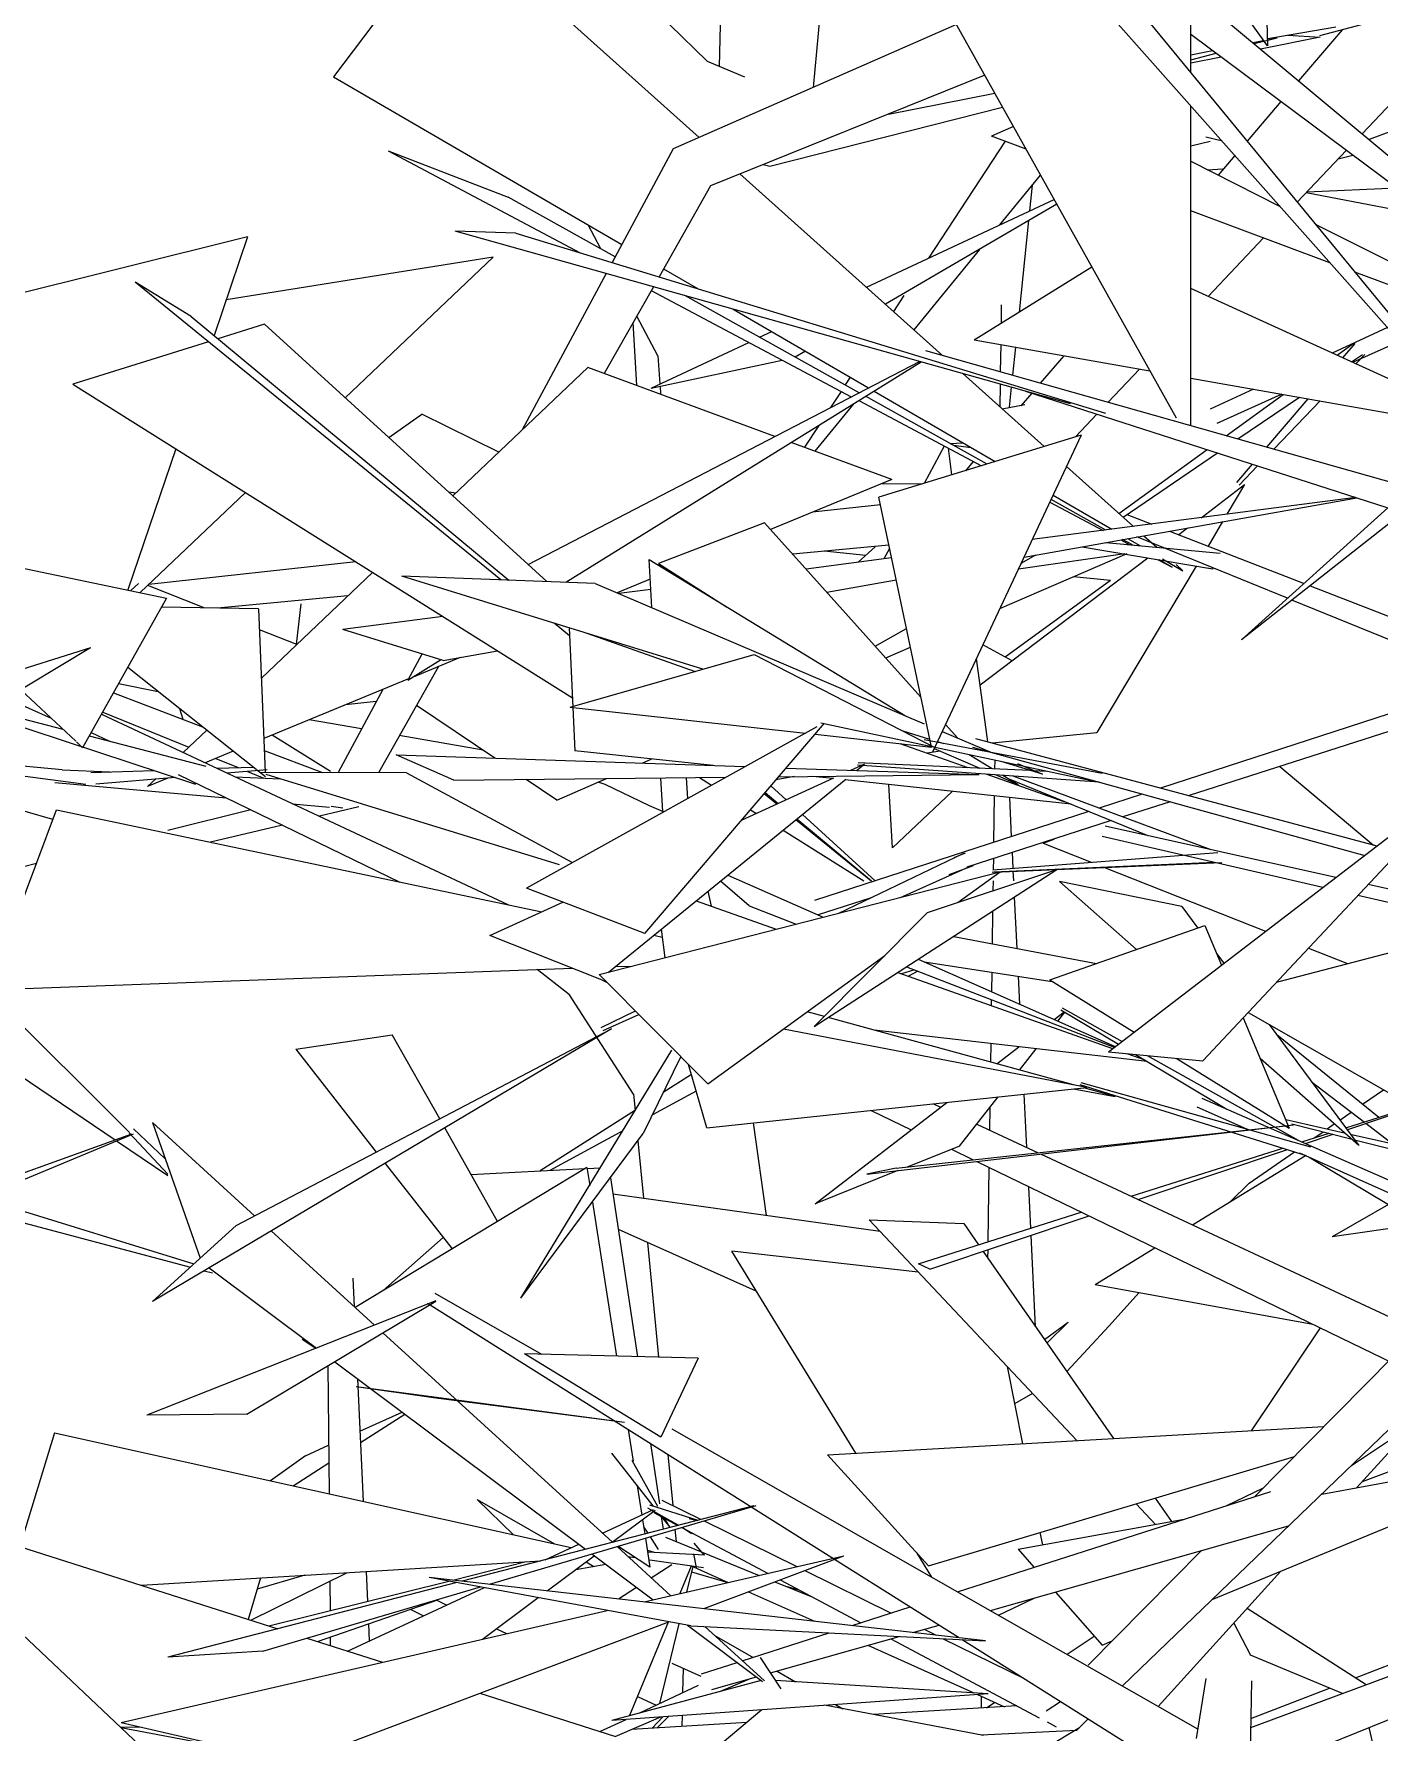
# Model space of a CAD drawing. Header units: millimetres. Extents: x 78096 to 288885, y -20632 to 149556.
# Drawn here: x 250611.6 to 250880.8, y 93312.3 to 93652.2 of the extents above; entities that cross this region are included whole.
import ezdxf

# ---------------------------------------------------------------- set-up
doc = ezdxf.new("R2010")
doc.units = ezdxf.units.MM
doc.layers.add('G-IMPT', color=8, linetype='Continuous', lineweight=9)
doc.layers.add('L-PLNT', color=71, linetype='Continuous', lineweight=9)

# ---------------------------------------------------------------- blocks, each defined once
blk = doc.blocks.new('ZZ-V - Tree Broadleaf 1 - 3dtree rotund SIMPLU-4826059-TOMH A-A')
at = {"layer": 'G-IMPT'}
for p, q in [((25097.58, 93704.25), (25197.92, 93582.13)), ((25102.97, 93687.1), (25196.02, 93582.18)), ((24999.15, 93675.57), (24975.08, 93643.69)), ((24999.15, 93675.57), (25048.29, 93631.54)), ((25089.69, 93672.21), (25143.75, 93575.37)), ((25161.62, 93666.67), (25162, 93649.85)), ((25162, 93649.85), (25152.61, 93663.03)), ((25146.86, 93660.71), (25235.05, 93587.19)), ((25146.67, 93644.51), (25146.67, 93657)), ((25099.78, 93654.13), (25043.1, 93629.26)), ((25146.67, 93652.2), (25234.28, 93586.84)), ((25159.34, 93650.31), (25163.95, 93651.47)), ((25172.57, 93651.62), (25160.65, 93649.22)), ((25161.97, 93651.09), (25163.95, 93651.47)), ((25162.11, 93651.31), (25175.68, 93653.67)), ((25166.07, 93652), (25172.57, 93651.62)), ((25177.01, 93653.11), (25168.26, 93642.87)), ((25172.5, 93651.92), (25181.08, 93654.18)), ((25199.11, 93651.47), (25180.97, 93632.28)), ((25146.67, 93648.08), (25151.03, 93648.94)), ((25146.67, 93647.1), (25151.77, 93648.39)), ((25152.78, 93647.63), (25146.67, 93646.4)), ((25159.09, 93650.52), (25161.22, 93650.94)), ((24975.08, 93643.69), (25032.81, 93610.11)), ((25105.44, 93644), (25050.57, 93621.85)), ((25211.24, 93641.84), (25182.38, 93631.11)), ((25062.4, 93625.77), (25109.02, 93637.57)), ((25086.17, 93636.22), (25107.45, 93640.39)), ((25146.68, 93573.83), (25146.67, 93637.83)), ((25164.72, 93638.73), (25157.94, 93630.79)), ((25109.52, 93630.76), (25094.16, 93607.34)), ((25111.17, 93633.72), (25106.8, 93631.77)), ((25113.7, 93629.19), (25106.8, 93631.77)), ((25146.67, 93629.82), (25150.57, 93630.78)), ((25149.7, 93631.63), (25152.77, 93630.95)), ((24986.03, 93628.85), (25024.49, 93608.43)), ((24986.03, 93628.85), (25010.03, 93619.57)), ((25043.1, 93629.26), (25030.87, 93606.48)), ((25155.47, 93627.9), (25152.13, 93624)), ((25177.82, 93628.95), (25167.99, 93618.55)), ((25176.18, 93627.22), (25179.1, 93628)), ((25056.45, 93624.22), (25096.99, 93587.9)), ((25061.11, 93626.1), (25062.4, 93625.77)), ((25108.48, 93614.05), (25116.6, 93624)), ((25146.67, 93626.75), (25164.43, 93617.8)), ((25150.01, 93625.07), (25153.03, 93625.24)), ((25050.57, 93621.85), (25040.25, 93603.61)), ((25196.03, 93615.37), (25169.76, 93620.42)), ((25169.98, 93620.66), (25187.92, 93621.42)), ((25031.48, 93607.62), (25010.03, 93619.57)), ((25081.77, 93601.54), (25119.32, 93619.13)), ((25119.84, 93618.2), (25085.57, 93598.13)), ((25174.52, 93606.42), (25146.67, 93616.85)), ((25171.57, 93614.2), (25223, 93588.28)), ((24957.88, 93611.63), (24898.23, 93596.74)), ((24957.88, 93611.63), (24951.19, 93591.86)), ((25011.56, 93612.38), (24999.43, 93612.75)), ((25122.62, 93578.23), (24999.43, 93612.75)), ((25011.56, 93612.38), (25129.63, 93576.32)), ((25161.23, 93611.4), (25150.18, 93599.71)), ((25007.04, 93607.57), (24953.6, 93599)), ((25007.04, 93607.57), (24977.45, 93579.42)), ((25091.31, 93592.99), (25104.43, 93609.08)), ((25029.68, 93604.27), (25012.86, 93572.96)), ((25041.17, 93605.24), (25048.08, 93601.22)), ((25103.34, 93591), (25126.87, 93605.6)), ((25223, 93588.28), (25179.48, 93604.57)), ((24946.58, 93595.69), (24935.4, 93602.56)), ((25008.62, 93542.97), (24935.4, 93602.56)), ((25039.13, 93601.63), (25029.3, 93584.27)), ((25038.7, 93600.88), (25078.73, 93579.62)), ((25201.19, 93576.36), (25146.68, 93601.31)), ((25080.29, 93580.43), (25045.39, 93599.87)), ((25055.07, 93597.16), (25082.16, 93581.4)), ((25089.27, 93599.88), (25087.18, 93596.69)), ((24946.58, 93595.69), (25010.21, 93542.91)), ((24961.3, 93594.16), (24951.96, 93591.23)), ((24961.3, 93594.16), (25017.81, 93542.62)), ((25186.02, 93593.46), (25174.96, 93588.37)), ((24950.06, 93590.63), (24922.95, 93582.13)), ((25038.67, 93581.35), (25058.23, 93590.51)), ((25060.38, 93591.52), (25062.81, 93592.65)), ((25103.34, 93591), (25138.48, 93584.8)), ((25175.95, 93587.91), (25179.18, 93590.25)), ((25177.1, 93587.38), (25179.59, 93590.31)), ((25188.47, 93590.7), (25179.07, 93586.48)), ((25014.08, 93546.02), (25092.36, 93586.7)), ((25021.58, 93542.47), (25092.73, 93586.6)), ((25038.67, 93581.35), (25064.9, 93586.97)), ((25069.54, 93588.74), (25067.5, 93587.55)), ((25093.58, 93588.86), (25197.92, 93559.32)), ((25121.24, 93587.84), (25116.56, 93582.36)), ((25178.83, 93586.59), (25181.02, 93588.08)), ((25179.68, 93586.2), (25181.48, 93588.08)), ((24999.01, 93559.77), (25026.01, 93585.48)), ((25063.44, 93571.68), (25026.01, 93585.48)), ((25078.53, 93583.51), (25077.52, 93581.97)), ((25101.03, 93584.27), (25117.35, 93569.65)), ((25136.43, 93585.16), (25130.14, 93578.51)), ((25146.68, 93583.35), (25203.71, 93573.28)), ((24922.95, 93582.13), (25022.91, 93519.34)), ((25076.69, 93580.7), (25074.55, 93577.45)), ((25105.92, 93566.14), (25081.6, 93579.7)), ((25083.28, 93580.74), (25107.53, 93566.64)), ((25114.85, 93580.35), (25112.67, 93577.8)), ((25113.61, 93580.75), (25204.96, 93551.31)), ((25159.24, 93581.13), (25150.58, 93577.14)), ((25164.91, 93580.13), (25151.87, 93574.28)), ((25153.77, 93571.82), (25165.16, 93580.09)), ((25071.5, 93568.7), (25079.31, 93578.28)), ((25080.21, 93578.84), (25104.77, 93565.79)), ((25108.9, 93577.23), (25113.48, 93578.09)), ((25156.11, 93571.16), (25168.41, 93579.51)), ((25161.9, 93569.52), (25170.14, 93579.21)), ((25163.27, 93569.13), (25172.55, 93578.78)), ((24986.15, 93571.49), (24992.77, 93576.13)), ((25008.16, 93568.49), (24992.77, 93576.13)), ((25072.21, 93573.88), (25069.34, 93569.5)), ((25127.9, 93576.14), (25123.58, 93571.56)), ((25086.82, 93563.05), (25066.72, 93570.47)), ((25097.32, 93569.75), (25093.34, 93562.28)), ((25098.5, 93570.28), (25101.08, 93570.39)), ((25099.16, 93569.91), (25102.69, 93569.46)), ((24943.52, 93569.21), (24933.94, 93540.93)), ((25098.88, 93563.98), (25098.17, 93569.3)), ((25103.14, 93566.65), (25101.57, 93564.81)), ((25132.3, 93556.25), (25149.94, 93569.04)), ((25133.11, 93555.53), (25152.02, 93568.37)), ((25155.86, 93562.43), (25159, 93566.12)), ((25086.82, 93563.05), (25062.58, 93553.05)), ((25121.82, 93565.65), (25135.21, 93553.64)), ((25156.33, 93561.9), (25160.06, 93565.78)), ((24957.49, 93560.44), (24936.43, 93540.41)), ((24999.56, 93560.3), (24998.21, 93560.49)), ((25084.89, 93562.26), (25092.86, 93562.16)), ((25113.32, 93547.53), (25179.88, 93559.4)), ((25179.74, 93559.44), (25114.95, 93551.01)), ((25119.12, 93559.9), (25130.85, 93553.08)), ((25148.73, 93555.4), (25157.46, 93562.02)), ((25157.46, 93562.02), (25153.92, 93556.08)), ((25084.55, 93557.99), (25070.96, 93556.51)), ((25118.47, 93558.51), (25129.13, 93552.85)), ((25129.65, 93552.92), (25118.71, 93559.02)), ((25133.87, 93556.06), (25138.85, 93554.12)), ((25186.12, 93557.39), (25156.85, 93530.96)), ((25142.44, 93552.72), (25169.36, 93542.25)), ((25144.26, 93552.02), (25146.03, 93553.36)), ((25153.04, 93554.61), (25150.13, 93549.73)), ((25187.56, 93555.18), (25156.85, 93530.96)), ((24879.03, 93552.35), (24941.7, 93539.31)), ((25086.26, 93549.91), (25067.02, 93548.1)), ((25080.13, 93546.47), (25083.53, 93549.55)), ((25086.4, 93549.25), (25085.27, 93547.14)), ((25124.95, 93549.6), (25151.04, 93545.14)), ((25129.69, 93550.45), (25152.56, 93548.29)), ((25132.66, 93550.98), (25134.51, 93549.99)), ((25134.99, 93549.95), (25133.02, 93551.04)), ((25134.03, 93551.22), (25136.46, 93549.81)), ((25166.04, 93539.26), (25135.9, 93551.55)), ((25137.27, 93551.8), (25139.85, 93549.49)), ((24979.59, 93546.56), (24938.15, 93542.04)), ((25086.8, 93547.34), (25069.7, 93545.11)), ((25081.64, 93547.84), (25073.3, 93548.69)), ((25104.51, 93521.91), (25138.1, 93547.35)), ((25108.48, 93537.21), (25133.95, 93548.22)), ((25133.46, 93548.15), (25112.17, 93545.07)), ((25112.74, 93546.29), (25115.65, 93547.94)), ((25147.73, 93545.7), (25127.9, 93512.43)), ((25140.14, 93547), (25142.98, 93545.49)), ((25142.98, 93545.49), (25140.34, 93546.97)), ((25283.19, 93547.64), (25140.63, 93501.28)), ((25140.99, 93547.17), (25145.11, 93544.78)), ((25143.75, 93546), (25145.11, 93544.78)), ((24936.08, 93542.24), (24934.54, 93540.8)), ((24960.66, 93523.26), (24982.93, 93544.46)), ((25038.48, 93543.1), (25031.86, 93540.37)), ((25073.84, 93540.49), (25087.72, 93542.96)), ((25130.62, 93542.8), (25109.54, 93527.51)), ((25130.62, 93542.8), (25123.19, 93543.57)), ((25284.37, 93544.13), (25146.33, 93499.76)), ((25149.98, 93545.34), (25151.16, 93545.14)), ((24941.7, 93539.31), (24924.89, 93509.35)), ((24949.19, 93537.36), (24937.93, 93541.83)), ((24978, 93539.77), (24951.9, 93537.32)), ((25038.6, 93541.06), (25032.2, 93540.23)), ((25206.46, 93522.78), (25166.92, 93538.9)), ((25170.57, 93541.78), (25205.93, 93528.03)), ((24960.1, 93537.19), (24940.68, 93537.5)), ((24960.1, 93537.19), (24961.42, 93504.38)), ((24968.55, 93538.18), (24967.66, 93530.04)), ((24996.97, 93535.64), (24977, 93533.04)), ((24967.74, 93530), (24960.27, 93532.97)), ((24997.02, 93526.79), (24977, 93533.04)), ((25022.36, 93531.78), (25019.29, 93534.28)), ((25083.51, 93529.7), (25089.77, 93533.25)), ((24926.48, 93529.35), (24878.49, 93514.29)), ((24926.48, 93529.35), (24903.72, 93515.67)), ((24997.02, 93526.79), (25007.95, 93528.74)), ((25085.63, 93527.34), (25090.57, 93529.47)), ((25110.91, 93526.75), (25105.08, 93529.98)), ((24959.61, 93505), (24933.91, 93525.43)), ((24996.11, 93525.61), (24984.08, 93504.35)), ((24992.78, 93528.11), (24989.98, 93522.87)), ((24989.98, 93522.87), (24996.54, 93526.94)), ((25000.43, 93527.4), (24991.01, 93523.51)), ((25106.03, 93510.56), (25103.8, 93527.24)), ((24990.13, 93523.14), (24961.15, 93511.18)), ((24909.67, 93519.25), (24918.61, 93515.24)), ((24912.51, 93520.96), (24923.5, 93510.66)), ((24931.05, 93520.33), (24948.86, 93513.54)), ((24984.96, 93521.01), (24976.02, 93504.36)), ((24983.67, 93518.62), (24977.52, 93517.94)), ((24903.09, 93516.71), (24947.47, 93502.08)), ((24906.93, 93516.71), (24920.91, 93513.07)), ((24928.64, 93516.04), (25010.12, 93477.9)), ((24928.9, 93516.5), (24946.14, 93509.43)), ((24944.99, 93515.02), (24944.34, 93517.14)), ((25007.37, 93507.25), (24991.7, 93517.83)), ((24926.21, 93511.7), (24949.54, 93505.63)), ((24926.61, 93512.41), (24930.26, 93510.64)), ((24945.02, 93508.37), (24949.73, 93512.85)), ((24974.49, 93504.59), (24962.85, 93511.88)), ((25106.96, 93510.31), (25127.9, 93512.43)), ((24923.65, 93510.52), (24924.89, 93509.35)), ((24955.01, 93508.65), (24949.39, 93506.33)), ((24961.24, 93508.82), (24972.93, 93504.37)), ((25096.51, 93508.69), (25093.94, 93508.24)), ((24893.66, 93506.32), (24925.52, 93502.05)), ((24894.83, 93507.45), (24920.79, 93504.97)), ((24920.79, 93504.93), (24930.31, 93504.54)), ((24926.51, 93504.42), (24939.16, 93504.82)), ((24951.53, 93507.21), (24956.04, 93505.36)), ((24951.74, 93505.23), (24959.03, 93505.46)), ((24961.81, 93504.95), (24953.78, 93504.27)), ((24961.46, 93503.53), (24959.7, 93504.93)), ((25036.85, 93506.25), (25038.8, 93507.1)), ((25164.5, 93505.6), (25183.23, 93489.87)), ((24919.31, 93502.42), (24953.61, 93499.32)), ((24943.48, 93503.4), (24927.55, 93502.05)), ((24941.92, 93503.24), (24937.9, 93501.59)), ((24937.9, 93501.59), (24939.6, 93503.21)), ((24943.98, 93503.99), (24988.4, 93482.46)), ((24955.43, 93503.5), (24964.41, 93503.13)), ((24957.86, 93504.62), (24961.16, 93503.26)), ((24989.73, 93504.35), (24960.34, 93504.38)), ((25020.35, 93485.89), (24961.63, 93503.98)), ((24989.73, 93504.35), (25022.81, 93486.43)), ((25019.78, 93498.88), (25013.64, 93503.02)), ((25019.78, 93498.88), (25029.75, 93503.19)), ((25048.32, 93503.38), (25050.77, 93501.84)), ((25062.66, 93501.71), (25065.71, 93498.93)), ((25067.31, 93503.58), (25063.71, 93502.95)), ((25086.96, 93489.33), (25086.24, 93501.98)), ((24966.92, 93498.12), (24974.32, 93497.45)), ((25063.81, 93498.05), (25061.28, 93500.11)), ((25061.5, 93500.36), (25064.11, 93498.19)), ((25098.94, 93500.61), (25086.96, 93489.33)), ((25136.92, 93500.08), (25128.33, 93497.28)), ((25142.53, 93498.53), (25133.1, 93495.51)), ((24906.16, 93460.89), (24919.65, 93496.9)), ((24919.65, 93496.9), (25016.79, 93476.5)), ((24958.54, 93496.94), (24941.92, 93492.76)), ((24980.2, 93497.51), (24972.27, 93495.62)), ((24976.95, 93497.22), (24974.62, 93497.61)), ((25058.58, 93496.94), (25059.76, 93496.2)), ((25082.65, 93482.72), (25067.65, 93494.93)), ((25067.85, 93495.09), (25082.76, 93482.72)), ((25068.95, 93495.98), (25083.49, 93482.72)), ((25126.24, 93496.6), (25071.39, 93478.77)), ((25130.76, 93494.75), (25101.83, 93485.45)), ((24964.89, 93493.86), (24950.48, 93490.43)), ((25065.09, 93492.85), (25081.22, 93482.72)), ((25076.24, 93476.23), (25101.23, 93488.24)), ((25099.35, 93487.4), (25101.58, 93488.33)), ((25117.16, 93490.24), (25119.31, 93491.07)), ((25117.16, 93490.24), (25126.77, 93486.43)), ((24915.63, 93486.15), (24878.44, 93476.81)), ((25088.59, 93479.39), (25102.85, 93485.77)), ((25098.29, 93483.96), (25103.16, 93485.75)), ((25129.41, 93485.39), (25161.66, 93472.6)), ((25082.52, 93479.25), (25072.11, 93475.9)), ((25039.18, 93471.8), (25040.89, 93471.44)), ((25099.25, 93471.59), (25127.81, 93466.14)), ((25170.22, 93469.21), (25178.03, 93466.12)), ((24906.16, 93460.89), (25022.91, 93465.21)), ((25031.46, 93465.53), (25034.9, 93465.65)), ((25093.34, 93466.46), (25118.91, 93462.56)), ((25028.39, 93463.08), (25029.89, 93462.36)), ((25028.7, 93453.37), (25035.53, 93456.65)), ((25029.09, 93452.76), (25036.23, 93455.96)), ((25030.73, 93453.05), (24938.84, 93398.49)), ((24955.61, 93413.68), (25030.73, 93453.05)), ((24967.56, 93448.99), (24986.86, 93451.87)), ((24996.35, 93435.03), (24986.86, 93451.87)), ((25184.3, 93435.32), (25163.88, 93451.88)), ((24967.56, 93448.99), (24983.66, 93428.38)), ((25012.62, 93399.13), (25042.83, 93448.78)), ((25044.59, 93447.52), (25037.1, 93432.1)), ((25170.78, 93442.55), (25181.42, 93434.4)), ((25095.21, 93438.08), (25096.61, 93437.42)), ((25177.69, 93433.22), (25191.16, 93437.5)), ((25177.94, 93432.88), (25191.37, 93437.38)), ((24938.85, 93434.29), (24948.44, 93407.18)), ((24938.85, 93434.29), (24959.31, 93415.62)), ((25082.72, 93436.75), (25090.71, 93432.87)), ((25103.87, 93434.02), (25116.14, 93428.28)), ((25181.74, 93434.16), (25187, 93430.13)), ((25007.91, 93414.5), (24997.36, 93433.23)), ((25012.62, 93399.13), (25037.1, 93432.1)), ((25168.93, 93430.43), (25174.37, 93432.16)), ((25169.65, 93430.11), (25175.17, 93431.96)), ((25005.89, 93243.99), (24808.83, 93429.98)), ((25098.78, 93428.96), (25103.13, 93426.86)), ((25116.73, 93428), (25193.72, 93391.97)), ((25134.77, 93419.56), (25165.08, 93429.2)), ((25136.17, 93418.9), (25166.05, 93428.9)), ((25147.01, 93413.83), (25169.66, 93427.72)), ((25170.38, 93427.39), (25186.27, 93417.93)), ((25025.81, 93425.31), (24979.41, 93397.28)), ((24985.42, 93426.14), (24998.82, 93409)), ((25025.81, 93425.31), (25026.38, 93421.74)), ((25103.84, 93426.51), (25191.57, 93383.99)), ((25026.91, 93418.38), (25031.77, 93387.55)), ((24955.61, 93413.68), (24938.84, 93398.49)), ((25092.19, 93406.01), (25124.76, 93416.37)), ((25094.47, 93404.94), (25126.34, 93415.61)), ((24962.61, 93412.6), (24983.28, 93393.74)), ((25127.56, 93401.89), (25139.51, 93409.22)), ((24950.2, 93405.23), (24971.69, 93389.17)), ((25094.47, 93404.94), (25092.19, 93406.01)), ((25218.85, 93404.21), (25133.01, 93321.51)), ((24995.38, 93400.13), (25016.71, 93387.95)), ((25127.56, 93401.89), (25171.07, 93393.92)), ((24995.57, 93398.59), (24937.74, 93375.76)), ((24957.74, 93375.9), (24995.58, 93398.53)), ((24993.89, 93398.13), (25100.18, 93331.27)), ((25172.6, 93393.18), (25158.78, 93372.61)), ((24971.54, 93389.1), (24968.82, 93390.88)), ((24984.98, 93392.19), (25030.92, 93350.27)), ((24975.35, 93386.43), (25025.56, 93348.89)), ((25048.07, 93387.13), (25013.34, 93388.03)), ((25040.63, 93371.31), (25013.34, 93388.03)), ((25048.07, 93387.13), (25040.63, 93371.31)), ((25187.06, 93387.36), (25159.5, 93359.45)), ((24979.62, 93381.44), (24995.09, 93379.29)), ((24979.62, 93381.44), (25033.35, 93374.32)), ((24995.09, 93379.29), (25033.35, 93374.32)), ((24957.74, 93375.9), (24937.74, 93375.76)), ((25034.09, 93372.84), (25035.09, 93366.55)), ((25042.83, 93373.02), (25148.05, 93312.92)), ((25073.97, 93367.8), (25173.31, 93373.44)), ((25178.84, 93365.66), (25191.66, 93374.18)), ((25179.93, 93361.22), (25191.7, 93374.18)), ((24919.26, 93372.18), (24912.3, 93349.44)), ((24919.26, 93372.18), (25022.69, 93349.22)), ((25150.96, 93338.8), (25225.08, 93369.46)), ((25172.9, 93359.94), (25225.08, 93369.46)), ((25030.76, 93368.14), (25039.02, 93357.58)), ((25040.02, 93357.47), (25034.86, 93366.63)), ((25094.2, 93345.59), (25073.97, 93367.8)), ((25094.2, 93345.59), (25167.41, 93367.46)), ((25035.87, 93361.61), (25036.79, 93355.73)), ((25040.8, 93358.73), (25048.66, 93354.86)), ((25100, 93340.37), (25162.7, 93360.48)), ((25153.86, 93357.64), (25161.2, 93361.18)), ((24884.9, 93358.18), (24963.93, 93332.96)), ((25059.2, 93357.59), (25000.85, 93342.5)), ((25006.32, 93341.88), (25059.69, 93357.65)), ((25028.92, 93352.1), (25039.16, 93356.83)), ((25030.9, 93350.29), (25039.45, 93356.68)), ((25037.97, 93357.2), (25044.15, 93353.69)), ((25038.36, 93357.79), (25048, 93354.69)), ((25039.24, 93356.22), (25044.04, 93353.67)), ((25040.68, 93355.45), (25042.38, 93353.28)), ((25036.94, 93354.8), (25037.39, 93351.95)), ((25042.38, 93353.28), (25041.36, 93355.09)), ((25044.81, 93353.25), (25062.06, 93344.06)), ((25044.89, 93353.27), (25047.01, 93352.07)), ((25044.91, 93353.28), (25046.75, 93352.04)), ((25046.3, 93355.06), (25047.91, 93354.67)), ((25049.26, 93354.57), (25067.86, 93345.4)), ((25106.56, 93336.62), (25166.21, 93353.57)), ((25112.15, 93348.87), (25145.38, 93354.92)), ((25278.77, 93352.22), (25153.5, 93301.5)), ((25268.67, 93354.08), (25158.64, 93313.14)), ((25017.44, 93346.79), (25024.2, 93349.91)), ((25031.85, 93349.42), (25042.63, 93339.58)), ((25038.44, 93345.27), (25032.03, 93349.47)), ((25037.52, 93351.1), (25038.44, 93345.27)), ((25041.53, 93351.29), (25060.29, 93343.66)), ((25047.21, 93350.11), (25049.25, 93347.76)), ((25112.15, 93348.87), (25115.29, 93345.27)), ((25148.81, 93348.62), (25126.17, 93325.7)), ((24936.64, 93341.67), (25016.61, 93346.58)), ((25017.88, 93340.56), (25027.3, 93347.6)), ((25023.58, 93344.82), (25029.6, 93345.87)), ((25026.83, 93347.94), (25039.1, 93338.77)), ((25034.03, 93347.44), (25035.46, 93347.23)), ((25037.27, 93338.35), (25077.23, 93347.56)), ((25037.95, 93348.39), (25049.4, 93347.8)), ((25038.42, 93346.79), (25049.14, 93345.21)), ((25038.7, 93343.18), (25042.83, 93345.84)), ((25046.7, 93345.53), (25044.42, 93340)), ((25046.99, 93345.4), (25045.76, 93340.3)), ((25046.55, 93345.6), (25054.06, 93342.22)), ((25047.13, 93347.99), (25047.69, 93345.23)), ((25049.45, 93337.07), (25077.23, 93347.56)), ((24999.79, 93342.23), (24941.95, 93327.28)), ((24960.49, 93343.13), (24958.04, 93334.84)), ((25046.64, 93333.53), (24994.26, 93343.25)), ((25105.6, 93330.55), (24994.26, 93343.25)), ((25063.46, 93342.36), (25071.02, 93339.29)), ((25064.51, 93342.76), (25080.64, 93334.16)), ((25069.44, 93344.62), (25086.72, 93336.11)), ((25140.15, 93317.43), (25164.73, 93344.5)), ((24960.93, 93328.47), (25004.52, 93341.35)), ((24977.87, 93328.51), (25005.33, 93341.2)), ((24995.65, 93338.73), (24997.78, 93337.71)), ((25004.94, 93330.89), (25016.07, 93339.21)), ((25032.11, 93338.94), (25035.75, 93341.28)), ((25058.18, 93340.37), (25071.34, 93334.46)), ((25108.21, 93335.68), (25115.34, 93339.11)), ((25119.61, 93340.32), (25128.91, 93329.68)), ((24932.6, 93314.2), (25029.88, 93336.64)), ((25078.89, 93333.6), (25090.54, 93337.34)), ((24967.57, 93306.13), (25042.24, 93334.35)), ((25007.7, 93332.96), (25009.72, 93331.99)), ((25042.07, 93334.28), (25034.37, 93315.59)), ((25044.22, 93333.98), (25040.35, 93317.99)), ((25045.94, 93333.66), (25060.94, 93322.44)), ((25046.64, 93333.53), (25105.6, 93330.55)), ((25049.42, 93333.39), (25061.34, 93322.51)), ((25056.91, 93326.55), (25074.31, 93332.13)), ((25062.59, 93324.12), (25088.3, 93331.43)), ((25091.06, 93332.21), (25096.31, 93333.7)), ((25093.33, 93332.86), (25095.72, 93331.68)), ((25121.92, 93327.85), (25127.35, 93331.46)), ((24960.93, 93328.47), (24941.95, 93327.28)), ((24969.79, 93331.09), (24984.89, 93326.26)), ((25082.05, 93329.65), (25103.23, 93320.14)), ((25086.65, 93330.96), (25116.31, 93315.16)), ((25097.14, 93330.98), (25113.3, 93323.02)), ((25100.95, 93330.79), (25145.4, 93302.83)), ((25128.91, 93329.68), (25130.93, 93330.52)), ((25048.73, 93323.93), (25055.88, 93326.22)), ((25064.71, 93320.92), (25060.53, 93327.24)), ((25060.72, 93322.61), (25030.78, 93314.63)), ((25036.41, 93316.13), (25048.13, 93321.65)), ((25050.82, 93320.78), (25059.77, 93323.32)), ((25052.44, 93320.4), (25058.2, 93322.87)), ((25106.15, 93319.96), (25063.59, 93322.61)), ((25149.69, 93323.02), (25147.74, 93311.03)), ((25158.8, 93322.56), (25158.55, 93308.13)), ((25004.38, 93320.04), (25031.32, 93311.45)), ((25106.15, 93319.96), (25030.78, 93314.63)), ((25035.95, 93319.43), (25039.65, 93317.66)), ((25103.98, 93319.8), (25109.39, 93317.37)), ((25105.82, 93317.15), (25107.46, 93318.24)), ((25117.71, 93316.53), (25120.63, 93318.41)), ((25028.42, 93312.37), (25033.66, 93314.83)), ((25031.48, 93311.4), (25040.63, 93315.33)), ((25060.85, 93316.76), (25052.92, 93310.09)), ((25105.17, 93311.58), (25073.37, 93317.64)), ((25111.87, 93317.52), (25083.17, 93315.78)), ((25126.17, 93314.92), (25123.78, 93312.62)), ((24932.38, 93313.36), (24936.71, 93313.26)), ((24932.53, 93313.23), (24956.56, 93308.67)), ((24932.6, 93314.2), (24967.57, 93306.13)), ((25057.85, 93314.23), (25034.83, 93312.83)), ((25037.91, 93261.35), (25124.43, 93313.22)), ((25123.78, 93312.62), (25104.7, 93311.67)), ((25117.9, 93314.31), (25119.74, 93313.33))]:
    blk.add_line(p, q, dxfattribs=at)
blk = doc.blocks.new('ZZ-V - Tree Broadleaf 1 - 3dtree rotund SIMPLU-4826034-TOMH A-A')
at = {"layer": 'G-IMPT'}
for p, q in [((25124.77, 93571.93), (25084.24, 93559.49)), ((25124.77, 93571.93), (25095, 93508.48)), ((25094.72, 93509.78), (25084.24, 93559.49)), ((25061.38, 93554.39), (25040.16, 93546.26)), ((25061.38, 93554.39), (25092.68, 93519.48)), ((25038.81, 93537.41), (25038.25, 93547.06)), ((25038.25, 93547.06), (25089.59, 93515.74)), ((25040.16, 93546.26), (25053.77, 93537.59)), ((25027.47, 93542.25), (24988.79, 93543.72)), ((25049.03, 93525.08), (24988.79, 93543.72)), ((25027.47, 93542.25), (25093.29, 93514.16)), ((25022.29, 93533.35), (25023.38, 93508.76)), ((25025.79, 93532.27), (25047.46, 93524.63)), ((25022.47, 93517.48), (25059.31, 93528.02)), ((25059.31, 93528.02), (25095.45, 93509.41)), ((25022.47, 93517.48), (25069.54, 93512.27)), ((25071.83, 93513.55), (25013.7, 93481.24)), ((25037.39, 93472.17), (25073.38, 93514.25)), ((25071.5, 93512.06), (25094.78, 93509.48)), ((25072.61, 93514.32), (25128.02, 93502.49)), ((25094.46, 93511.02), (25089.1, 93512.68)), ((25096.93, 93512.61), (25106.97, 93508.32)), ((25097.59, 93514), (25100.02, 93511.29)), ((25051.09, 93505.77), (25023.38, 93508.76)), ((25088.44, 93510.18), (25102.06, 93505.38)), ((25128.92, 93504.19), (25093.29, 93510.9)), ((25095.33, 93509.2), (25104.48, 93505.28)), ((25097.31, 93510.14), (25095.97, 93510.55)), ((25102.98, 93509.44), (25181.48, 93487.8)), ((25103.62, 93511.2), (25183.93, 93489.68)), ((24999.21, 93502.87), (24987.67, 93507.92)), ((24987.67, 93507.92), (25057.45, 93505.56)), ((25065.7, 93505.28), (25104.34, 93503.96)), ((25078.61, 93504.84), (25081.45, 93506.14)), ((25079.8, 93504.8), (25081.1, 93505.86)), ((25079.96, 93505.94), (25128.31, 93502.49)), ((25080.11, 93506.36), (25114.45, 93504.84)), ((25102.31, 93507.98), (25106.91, 93505.17)), ((25116.97, 93504.05), (25108.7, 93506.62)), ((25112, 93506.17), (25116.97, 93504.05)), ((25115.22, 93504.8), (25117.71, 93504.69)), ((24999.21, 93502.87), (25053.64, 93503.44)), ((25030.11, 93464.43), (25077.63, 93503.03)), ((25056.77, 93494.82), (25075.23, 93503.29)), ((25064.23, 93503.55), (25104.34, 93503.96)), ((25075.01, 93503.19), (25071.03, 93503.62)), ((25122.75, 93498.03), (25077.49, 93502.92)), ((25105.69, 93504.1), (25121.3, 93498.6)), ((25107.52, 93503.97), (25112.1, 93502.01)), ((25109.06, 93503.86), (25112.1, 93502.01)), ((25110.16, 93503.19), (25138.05, 93491.77)), ((25111.04, 93503.72), (25150.69, 93488.96)), ((25130.18, 93448.45), (25202.89, 93504.22)), ((25149.12, 93446.69), (25203, 93504.22)), ((25173.12, 93481.39), (25128.95, 93491.55)), ((25175.73, 93483.39), (25129.53, 93493.66)), ((25107.07, 93484.92), (25152.1, 93488.38)), ((25028.29, 93463.96), (25108.52, 93484.49)), ((25071.32, 93453.52), (25119.88, 93484.94)), ((25093.99, 93476.37), (25119.88, 93484.94)), ((25100.13, 93478.4), (25108.52, 93484.49)), ((25106.91, 93484.42), (25151.39, 93486.38)), ((25151.39, 93486.38), (25107.28, 93484.45)), ((25107.28, 93484.45), (25152.92, 93486.38)), ((25037.39, 93472.17), (25013.7, 93481.24)), ((25058.26, 93477.73), (25052.52, 93482.63)), ((25054.04, 93483.87), (25073.1, 93475.43)), ((25144.86, 93477.59), (25120.41, 93482.58)), ((25135.84, 93468.95), (25120.41, 93482.58)), ((25223.28, 93472.83), (25182.16, 93481.97)), ((25006.42, 93471.75), (25021.02, 93478.44)), ((25047.67, 93478.69), (25063.67, 93473.01)), ((25058.26, 93477.73), (25067.73, 93474.05)), ((25206.83, 93473.64), (25180.12, 93479.78)), ((25071.32, 93453.52), (25093.99, 93476.37)), ((25144.86, 93477.59), (25148.08, 93473.24)), ((25163.85, 93462.41), (25209.88, 93474.44)), ((25028.39, 93463.04), (25006.42, 93471.75)), ((25040.69, 93473.02), (25041.43, 93467.32)), ((25118.44, 93462.86), (25149.52, 93473.75)), ((25149.52, 93473.75), (25152.81, 93465.82)), ((25050.01, 93442.04), (25085.43, 93467.73)), ((25151.84, 93468.16), (25153.3, 93466.19)), ((25088.07, 93464.36), (25131.04, 93449.11)), ((25089.81, 93465.49), (25131.37, 93449.37)), ((25092.14, 93466.99), (25131.56, 93449.52)), ((25028.29, 93463.96), (25050.01, 93442.04)), ((25118.44, 93462.86), (25135.33, 93452.4)), ((25120.96, 93457.26), (25132.91, 93450.55)), ((25073.34, 93455.56), (25069.93, 93456.49)), ((25123.21, 93441.84), (25074.13, 93455.34)), ((25119.34, 93454.94), (25121.33, 93456.47)), ((25120.08, 93454.61), (25121.48, 93456.38)), ((25120.69, 93456.85), (25132.18, 93449.99)), ((25157.18, 93455.3), (25166.36, 93433.2)), ((25158.16, 93456.34), (25205.77, 93429.16)), ((25162.37, 93453.93), (25180.28, 93429.73)), ((25125.84, 93441.33), (25065.16, 93453.03)), ((25137.96, 93446.54), (25083.31, 93452.81)), ((25107.83, 93446.07), (25112.27, 93449.49)), ((25112.37, 93444.82), (25115.74, 93449.09)), ((25130.18, 93448.45), (25149.12, 93446.69)), ((25133.87, 93448.11), (25137.46, 93446.84)), ((25135.6, 93447.95), (25153.92, 93437.01)), ((25137.94, 93447.73), (25168.16, 93430.76)), ((25143.76, 93447.19), (25166.36, 93433.2)), ((25180.28, 93429.73), (25160.58, 93447.11)), ((25049.81, 93433.25), (25046.17, 93445.92)), ((25049.81, 93433.25), (25125.84, 93441.33)), ((25123.22, 93441.05), (25131.53, 93439.55)), ((25124.46, 93441.92), (25169.79, 93427.73)), ((25124.67, 93442.33), (25170.66, 93429.42)), ((25131.53, 93439.55), (25125.28, 93441.27)), ((25071.49, 93418.06), (25097.82, 93438.35)), ((25100.4, 93429.61), (25108.14, 93439.45)), ((25147.92, 93437.46), (25157.81, 93433.03)), ((25148.88, 93439.22), (25191.09, 93420.71)), ((25081.83, 93423.96), (25167.22, 93433.85)), ((25087.7, 93425.17), (25165.6, 93433.67)), ((25165.71, 93434.89), (25177.39, 93432.28)), ((25166.87, 93434.06), (25178.68, 93431.07)), ((25178.59, 93432.01), (25201.72, 93426.83)), ((25179.42, 93430.88), (25199.8, 93425.72)), ((25100.4, 93429.61), (25089.88, 93425.41)), ((25168.44, 93428.26), (25188.55, 93419.25)), ((25205.98, 93429.28), (25174.94, 93411.41)), ((25088.07, 93424.69), (25071.49, 93418.06)), ((25087.7, 93425.17), (25081.83, 93423.96)), ((25208.53, 93416.3), (25174.94, 93411.41))]:
    blk.add_line(p, q, dxfattribs=at)
blk = doc.blocks.new('ZZ-V - Tree Broadleaf 2 - 3dtree rotund SIMPLU-4826084-TOMH A-A')
at = {"layer": 'G-IMPT'}
for p, q in [((25052.35, 93645.75), (25053.56, 93699.61)), ((25076.25, 93697.29), (25071.09, 93641.54)), ((25049.91, 93646.78), (25042.37, 93654.11)), ((25049.91, 93646.78), (25057.38, 93643.64)), ((25114.95, 93621.98), (25114.42, 93616.83)), ((25028.62, 93609.22), (25026.04, 93614.05)), ((25114.22, 93614.91), (25112.31, 93596.57)), ((25108.76, 93594.37), (25108.82, 93598.05)), ((25040.04, 93587.83), (25035.81, 93595.76)), ((25108.62, 93584.6), (25108.7, 93590.06)), ((25040.04, 93587.83), (25040.42, 93582.17)), ((25111.58, 93589.55), (25111, 93583.93)), ((25040.45, 93581.73), (25040.56, 93580.12)), ((25108.52, 93577.56), (25108.59, 93582.16)), ((25110.75, 93581.55), (25110.33, 93577.5)), ((24940.03, 93520.57), (24932.06, 93522.13)), ((24980.71, 93513.1), (24970.24, 93514.93)), ((25005.03, 93508.83), (24988.27, 93511.77)), ((25107.49, 93505.14), (25107.51, 93506.87)), ((24918.94, 93495.01), (24895.17, 93501.76)), ((25029.46, 93502.01), (25028.06, 93502.46)), ((25038.36, 93497.73), (25029.46, 93502.01)), ((25045.67, 93503.35), (25045.95, 93499.17)), ((25107.27, 93490.44), (25107.41, 93499.69)), ((25041.13, 93496.49), (25038.36, 93497.73)), ((25107.2, 93484.93), (25107.23, 93487.19)), ((25107.14, 93480.72), (25107.16, 93482.72)), ((25050.03, 93480.61), (25050.66, 93477.63)), ((25106.98, 93470.12), (25107.08, 93476.66)), ((25022.36, 93459.89), (25015.89, 93464.95)), ((25106.85, 93460.47), (25106.9, 93464.39)), ((25035.14, 93439.99), (25022.36, 93459.89)), ((25106.81, 93457.71), (25106.82, 93458.89)), ((25106.64, 93446.39), (25106.7, 93450.13)), ((25035.14, 93439.99), (25035.45, 93436.72)), ((25106.45, 93432.81), (25106.51, 93437.38)), ((25059.08, 93434.24), (25061.69, 93415.69)), ((25036.03, 93430.66), (25037.12, 93419.15)), ((25106.13, 93410.44), (25106.34, 93425.3)), ((25037.96, 93410.33), (25040.15, 93387.33)), ((25106.08, 93407.16), (25106.11, 93408.83)), ((25042.01, 93367.86), (25042.98, 93357.66)), ((25181.06, 93362.47), (25191, 93366.21)), ((25043.44, 93352.84), (25043.67, 93350.42)), ((25179.67, 93323.13), (25210.55, 93335.12)), ((25045.02, 93320.18), (25045.13, 93325.07)), ((25104.79, 93317.09), (25104.82, 93319.42)), ((25158.67, 93314.98), (25174.43, 93321.1)), ((25044.87, 93313.44), (25044.92, 93315.63))]:
    blk.add_line(p, q, dxfattribs=at)
blk = doc.blocks.new('ZZ-V - Tree Broadleaf 2 - 3dtree rotund SIMPLU-4826109-TOMH A-A')
at = {"layer": 'G-IMPT'}
for p, q in [((25035.84, 93581.86), (25035.08, 93594.47)), ((25040.99, 93496.55), (25040.58, 93503.3)), ((25110.81, 93491.59), (25110.43, 93499.36)), ((25111.12, 93485.23), (25110.97, 93488.39)), ((25111.24, 93482.72), (25111.15, 93484.61)), ((25111.91, 93469.18), (25111.4, 93479.46)), ((24890.33, 93476.1), (24934.28, 93432.35)), ((24874.73, 93469.22), (24931.4, 93430.82)), ((25091.39, 93464.87), (25088.77, 93464.11)), ((25092.04, 93464.63), (25090.17, 93463.61)), ((25112.46, 93457.98), (25112.19, 93463.59)), ((25046.75, 93443.91), (25041.09, 93440.31)), ((25047.7, 93440.6), (25038.92, 93435.85)), ((25181.03, 93437.97), (25185.22, 93440.89)), ((25113.87, 93429.34), (25113.34, 93440)), ((25035.52, 93436.77), (25016.44, 93424.63)), ((25173.98, 93433.04), (25175.4, 93434.03)), ((25176.51, 93434.81), (25178.8, 93436.41)), ((24843.83, 93432.58), (24946.45, 93405.38)), ((24934.66, 93431.99), (24901.57, 93420.08)), ((24904.32, 93419.23), (24935.09, 93432.08)), ((24931.66, 93430.65), (24941.92, 93423.7)), ((24934.2, 93432.27), (24941.92, 93423.98)), ((24935.06, 93433.07), (24941.41, 93427.03)), ((25033.02, 93432.65), (25018.4, 93424.73)), ((25171.33, 93431.19), (25173.16, 93432.47)), ((25158.39, 93422.16), (25167.43, 93428.47)), ((25002.61, 93423.91), (25025.45, 93425.09)), ((25025.85, 93425.11), (25028.51, 93425.25)), ((25030.54, 93423.27), (25035.91, 93387.44)), ((24896.19, 93421.74), (24947.16, 93406.03)), ((25084.51, 93412.49), (25031.03, 93420)), ((25114.66, 93413.16), (25114.26, 93421.46)), ((25154.62, 93418.5), (25158.39, 93422.16)), ((25082.31, 93414.82), (25101.24, 93414.1)), ((25082.31, 93414.82), (25123.86, 93370.63)), ((25101.24, 93414.1), (25104.22, 93409.83)), ((24997.02, 93411.3), (24985.07, 93400.7)), ((25032.09, 93412.95), (25059.65, 93400.63)), ((25115.63, 93393.44), (25114.73, 93411.72)), ((25092.12, 93404.39), (25054.79, 93408.53)), ((25079.62, 93368.12), (25054.79, 93408.53)), ((25105.14, 93408.51), (25131.23, 93371.05)), ((24949.22, 93404.65), (24950.9, 93404.21)), ((24979, 93403.14), (24979.26, 93397.42)), ((25130.28, 93393.55), (25136.36, 93400.28)), ((25117.42, 93390.88), (25122.11, 93394.35)), ((25122.11, 93394.35), (25117.9, 93390.19)), ((25121.88, 93384.47), (25130.28, 93393.55)), ((24973.99, 93385.62), (24974.21, 93359.98)), ((24979.9, 93383.03), (24981.01, 93358.47)), ((25109.94, 93385.44), (25112.98, 93370.01)), ((25114.99, 93380.06), (25111.4, 93378.02)), ((24980.38, 93372.53), (24988.82, 93376.36)), ((24980.48, 93370.24), (24989.37, 93375.95)), ((24969.47, 93367.58), (24974.13, 93369.7)), ((25038.52, 93370.06), (25040.33, 93357.97)), ((24969.47, 93367.58), (24962.51, 93362.58)), ((24967.01, 93361.58), (24974.16, 93366.17)), ((25003.84, 93358.83), (25011.12, 93351.78)), ((25003.84, 93358.83), (25019.36, 93349.95)), ((25139.53, 93359.13), (25142.79, 93354.45)), ((25040.71, 93355.41), (25041.09, 93352.9)), ((25135.74, 93358), (25139.62, 93353.87)), ((25037.16, 93353.4), (25037.99, 93352.1)), ((25116.48, 93352.24), (25116.97, 93349.74)), ((25037.91, 93348.68), (25039.26, 93348.32)), ((25038.45, 93351.37), (25040.06, 93348.85)), ((24998.97, 93342.72), (25013.69, 93346.4)), ((25025.64, 93346.36), (25027.22, 93345.46)), ((25094.87, 93343.3), (25091.94, 93348.08)), ((24958.56, 93334.67), (24977.79, 93344.19)), ((24969.37, 93343.68), (24959.82, 93340.88)), ((24962.17, 93333.52), (24998.2, 93342.52)), ((24974.35, 93342.49), (24974.4, 93336.58)), ((24981.64, 93344.43), (24981.91, 93338.45)), ((25046.75, 93344.39), (25054.02, 93342.21)), ((24971.89, 93330.42), (24995.79, 93338.66)), ((25065.81, 93341.41), (25068.22, 93340.78)), ((24990.55, 93336.85), (24993.12, 93335.56)), ((25181.81, 93321.77), (25157.95, 93337.02)), ((24982.11, 93333.94), (24982.26, 93330.54)), ((25051.29, 93331.68), (25059.06, 93327.24)), ((25155.27, 93334.08), (25158.64, 93327.66)), ((24974.44, 93331.3), (24974.46, 93329.6)), ((25042.83, 93326.11), (25048.62, 93323.5)), ((25177.07, 93320), (25158.64, 93327.66)), ((25063.87, 93324.48), (25067.59, 93322.36)), ((25041, 93315.35), (25038.87, 93313.08)), ((25042.24, 93315.44), (25039.91, 93313.14)), ((25075.56, 93317.79), (25077.06, 93316.94)), ((25182.33, 93313.17), (25188.58, 93286.6))]:
    blk.add_line(p, q, dxfattribs=at)

msp = doc.modelspace()

# ---------------------------------------------------------------- block references
at = {"layer": 'L-PLNT'}
for name in ['ZZ-V - Tree Broadleaf 1 - 3dtree rotund SIMPLU-4826059-TOMH A-A', 'ZZ-V - Tree Broadleaf 2 - 3dtree rotund SIMPLU-4826109-TOMH A-A', 'ZZ-V - Tree Broadleaf 2 - 3dtree rotund SIMPLU-4826084-TOMH A-A', 'ZZ-V - Tree Broadleaf 1 - 3dtree rotund SIMPLU-4826034-TOMH A-A']:
    msp.add_blockref(name, (225696.455, 0), dxfattribs=at)

doc.saveas('drawing.dxf')
